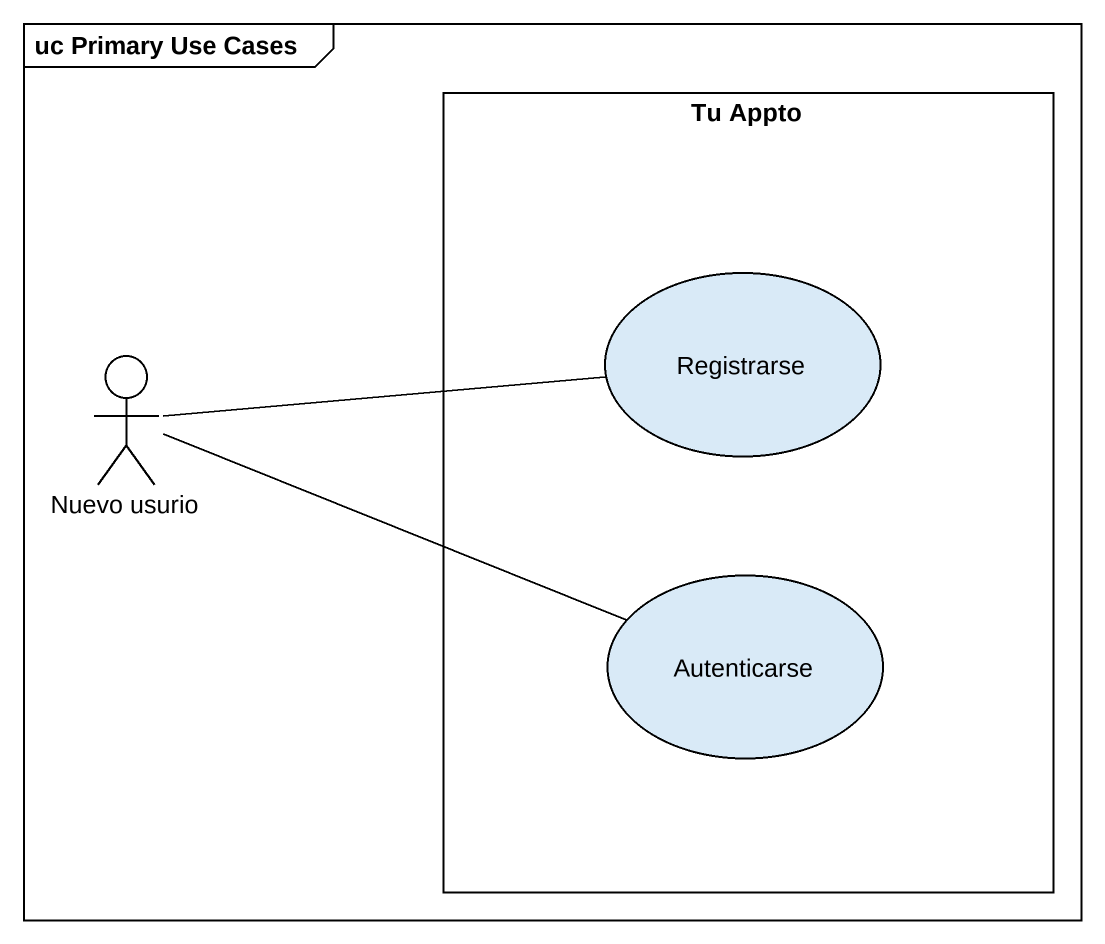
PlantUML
@startuml
mainframe uc Primary Use Cases
rectangle "Tu Appto" as Tu_Appto {
  usecase Registrarse
  usecase Autenticarse
}
actor "Nuevo usurio" as Nuevo_usurio
Nuevo_usurio -right- Registrarse
Nuevo_usurio -right- Autenticarse
@enduml
